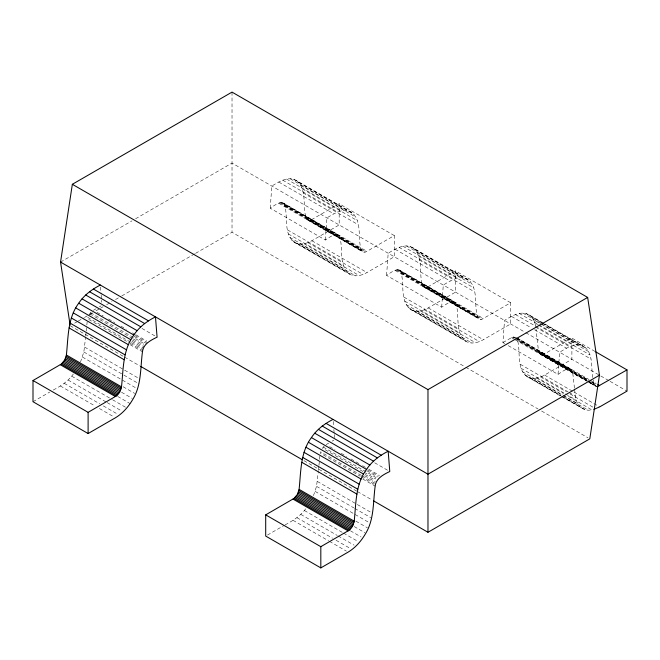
<?xml version="1.0" encoding="UTF-8"?>
<svg xmlns="http://www.w3.org/2000/svg" width="660" height="660" viewBox="0 0 660 660"><rect width="100%" height="100%" fill="white"/><g stroke="black" fill="none" stroke-linecap="round" stroke-linejoin="round"><path stroke-width="0.49" stroke-dasharray="3.3 2.47" d="M270.221 208.205L271.821 186.062C278.908 181.756 288.082 175.758 296.414 180.543L351.533 212.363C362.315 220.77 357.604 237.113 360.904 248.63C360.871 251.782 364.642 253.168 366.976 251.328L394.3 235.562L394.3 256.773L366.976 272.547C361.729 275.558 354.874 277.34 349.33 274.057L294.212 242.245C283.421 233.83 288.139 217.486 284.839 205.969C283.255 197.95 273.257 206.44 270.221 208.205L325.33 240.025C328.375 238.26 338.374 229.771 339.958 237.79C343.249 249.307 338.539 265.65 349.33 274.057M325.33 240.025L326.939 217.882C334.018 213.576 343.192 207.578 351.533 212.363M386.57 275.377L388.179 253.234C395.257 248.927 404.432 242.938 412.764 247.714L467.882 279.535C478.665 287.941 473.954 304.285 477.254 315.802C477.23 318.962 480.991 320.339 483.334 318.508L510.65 302.734L510.65 323.945L483.334 339.718C478.079 342.73 471.223 344.52 465.68 341.236L410.561 309.416C399.778 301.01 404.489 284.666 401.189 273.141C399.605 265.122 389.614 273.611 386.57 275.377L441.68 307.197C444.724 305.432 454.723 296.942 456.308 304.961C459.608 316.486 454.888 332.822 465.68 341.236M441.68 307.197L443.289 285.054C450.367 280.748 459.541 274.758 467.882 279.535M504.694 343.579L502.92 342.548L504.529 320.413C511.607 316.099 520.781 310.109 529.114 314.886L584.232 346.706C594.132 354.057 590.502 368.61 593.15 378.988M508.249 345.634L558.03 374.368L559.639 352.234C566.717 347.919 575.899 341.929 584.232 346.706M80.462 362.125L83.837 351.995L85.635 337.046M85.734 336.047L86.138 332.029M86.237 331.031L86.74 326.015M86.84 325.009L87.244 320.999M313.492 495.627L316.536 486.346L318.334 471.397M318.433 470.39L318.838 466.381M318.937 465.374L319.44 460.358M319.539 459.36L319.943 455.342M89.009 314.993L91.484 311.759M53.27 390.027C60.901 386.017 68.318 381.125 73.359 373.981M324.184 446.102L322.451 448.165L363.338 471.768M285.087 524.881C292.999 520.699 300.828 515.773 306.058 508.332M60.555 262.078L132 220.828M135.572 218.765L232.023 163.078L524.972 332.211M93.423 310.274L95.989 308.798M99.404 306.817L101.112 305.836M74.646 323.144L77.311 321.61M78.202 321.098L83.54 318.013M84.422 317.501L88.869 314.935M89.76 314.424L92.425 312.881M95.989 310.827L99.544 308.773M100.427 308.261L103.1 306.718M106.656 304.664L111.986 301.587M115.549 299.533L120.879 296.455M121.77 295.944L194.675 253.844M195.566 253.333L232.023 232.287L464.887 366.737M394.3 235.562L339.182 203.742L311.866 219.516C309.524 221.347 305.762 219.97 305.786 216.81C302.495 205.293 307.205 188.95 296.414 180.543M33 401.725L49.747 392.065M294.212 242.245C299.764 245.52 306.62 243.738 311.866 240.727L339.182 224.953L339.182 203.742M510.65 302.734L455.532 270.913L428.216 286.688C425.873 288.519 422.111 287.141 422.136 283.99C418.844 272.464 423.555 256.129 412.764 247.714M410.561 309.416C416.113 312.7 422.969 310.909 428.216 307.898L455.532 292.124L455.532 270.913M326.123 444.626L328.688 443.14M332.104 441.169L333.811 440.179M502.92 342.548L512.449 337.144L515.881 337.235M594.998 351.433L571.89 338.085L544.566 353.859C542.223 355.69 538.461 354.313 538.494 351.161L536.003 329.2M267.465 535.062L284.204 525.393M574.464 388.105L572.657 372.141L517.539 340.321C520.839 351.838 516.128 368.181 526.919 376.588C532.463 379.871 539.319 378.081 544.566 375.078L571.89 359.304L571.89 338.085M558.03 374.368C561.074 372.603 571.073 364.122 572.657 372.141M561.586 396.602L584.974 409.72L588.308 410.223L591.929 409.918L567.93 396.058M589.933 382.981L596.838 386.512L587.953 381.381M293.469 179.231L348.579 211.051M409.819 246.403L464.929 278.223M526.168 313.582L542.165 322.814M543.056 323.326L581.279 345.394M298.906 182.622L354.024 214.442M415.255 249.793L470.374 281.614M529.114 314.886L531.613 316.973L541.39 322.616M542.281 323.128L586.723 348.785M290.136 178.72L345.254 210.54M406.486 245.899L461.604 277.72M522.836 313.071L540.614 323.334M541.505 323.846L577.954 344.891M300.886 185.419L355.996 217.239M417.236 252.59L472.345 284.411M531.613 316.973L533.585 319.77L539.806 323.359M540.697 323.87L588.695 351.59M286.514 179.033L341.624 210.853M402.864 246.205L457.974 278.025M519.214 313.385L537.884 324.159M538.774 324.671L574.324 345.205M302.28 188.859L357.398 220.679M418.63 256.03L473.748 287.851M533.585 319.77L534.988 323.21L537.653 324.745M538.543 325.264L590.098 355.03M282.686 180.155L337.804 211.975M399.036 247.327L454.154 279.147M515.386 314.507L570.504 346.327M303.072 192.86L358.19 224.672M419.422 260.032L474.54 291.852M535.78 327.203L590.89 359.024M278.759 182.053L333.877 213.873M395.117 249.233L450.227 281.053M511.467 316.404L531.019 327.698M534.575 329.744L566.577 348.224M525.863 332.731L609.221 380.853M610.112 381.373L627 391.124M282.439 202.562L366.976 251.328M398.788 269.734L483.334 318.508M516.764 337.755L589.017 379.525M589.9 380.036L596.129 383.625M283.8 203.412L338.91 235.232M400.15 270.584L455.26 302.404M517.39 338.275L571.61 369.575M281.605 202.438L339.405 235.925M397.955 269.61L455.755 303.105M516.087 337.813L572.105 370.276M305.786 216.81L360.904 248.63M422.136 283.99L477.254 315.802M538.494 351.161L588.266 379.904M591.822 381.95L593.604 382.981L595.27 386.059M280.698 202.513L335.816 234.333M397.048 269.684L452.166 301.504M513.397 336.864L515.179 337.887M516.07 338.399L568.516 368.684M310.885 219.986L365.995 251.806M427.234 287.158L482.353 318.978M543.584 354.337L588.035 379.995M591.591 382.049L596.029 384.615M284.641 204.971L339.76 236.791M400.991 272.143L456.109 303.963M517.341 339.322L572.459 371.135M305.984 217.808L361.102 249.628M422.342 284.988L477.452 316.808M538.692 352.159L587.582 380.383M588.472 380.902L593.802 383.98M279.741 202.793L365.046 252.087M396.091 269.965L481.396 319.258M512.449 337.144L514.222 338.167M515.113 338.679L587.078 380.275M587.969 380.787L596.855 385.918M284.839 205.969L339.958 237.79M401.189 273.141L456.308 304.961M306.339 218.674L361.449 250.495M422.689 285.846L477.799 317.666M539.038 353.017L587.037 380.737M587.928 381.249L594.148 384.838M309.02 220.341L364.138 252.161M425.378 287.521L480.488 319.341M541.728 354.692L587.062 380.87M278.759 203.272L363.305 252.037M395.117 270.443L479.655 319.209M511.467 337.615L514.132 339.158M515.023 339.669L587.119 381.257M588.002 381.769L596.005 386.389M307.453 219.887L362.571 251.708M423.803 287.067L478.921 318.887M540.152 354.238L586.377 380.927M311.866 240.727L366.976 272.547M428.216 307.898L483.334 339.718M544.566 375.078L573.012 391.495M573.903 392.007L599.684 406.89M287.554 229.927L342.672 261.748M403.903 297.099L459.022 328.919M520.253 364.27L568.26 391.99M569.151 392.502L575.371 396.091C575.957 400.834 577.896 405.702 582.029 408.408M307.939 242.624L363.058 274.445M424.289 309.804L479.407 341.624M540.639 376.975L566.42 391.858M569.976 393.913L593.092 407.253M288.346 233.921L343.464 265.741M404.695 301.092L459.814 332.912M521.045 368.272L564.605 393.418M565.496 393.929L576.163 400.092M304.12 243.746L359.23 275.566M420.469 310.918L475.579 342.738M536.819 378.097L563.483 393.492M289.748 237.361L344.858 269.181M406.098 304.54L461.208 336.361M522.448 371.712L562.452 394.804M563.343 395.323L577.566 403.532M300.49 244.06L355.608 275.88M416.848 311.231L471.958 343.051M533.197 378.403L562.526 395.34M563.417 395.86L588.308 410.223M291.72 240.157L346.83 271.978M408.07 307.337L463.188 339.158M524.419 374.509L560.868 395.554M564.424 397.6L579.538 406.329M297.165 243.548L352.275 275.368M413.515 310.728L468.625 342.548M529.864 377.899L560.975 395.86M561.866 396.379L584.974 409.72M526.919 376.588L560.695 396.091M465.779 367.249L538.048 408.977M541.621 411.031L588.019 437.819M141.966 328.433L157.08 337.161M374.674 462.784L388.006 470.481M96.979 312.328L103.199 315.917M108.537 319.003L114.757 322.591M120.978 326.18L126.316 329.266M132.536 332.854L135.201 334.397M136.092 334.909L146.759 341.072M329.678 446.68L335.016 449.757M341.236 453.346L346.566 456.423M351.013 458.997L359.015 463.609M362.571 465.663L367.9 468.74M368.791 469.26L379.459 475.414M135.11 335.569L147.551 342.754M367.81 469.912L378.477 476.074M134.153 336.394L146.602 343.579M366.853 470.737L377.52 476.899M90.577 312.724L145.695 344.545M323.276 447.076L376.612 477.865M89.743 313.813L132.412 338.448M133.304 338.959L143.971 345.122M364.229 472.279L375.787 478.954M132.569 340.139L144.119 346.813M365.269 474.49L375.045 480.133M131.942 341.377L143.5 348.051M364.642 475.728L375.309 481.882M130.564 342.136L87.895 317.501L87.541 318.763L129.319 342.887M131.447 342.647L143.005 349.322M361.482 475.456L320.595 451.853L320.24 453.115L360.245 476.207M362.373 475.967L374.822 483.153M130.21 343.398L142.659 350.584M361.135 476.718L374.467 484.423M130.012 344.627L142.461 351.813M362.711 478.978L375.161 486.164M70.199 325.718L123.733 356.623M124.624 357.134L139.796 365.896M303.963 460.672L356.598 491.065M357.497 491.584L371.77 499.826M84.628 347.086L123.742 369.666M124.633 370.177L139.747 378.898M317.328 481.429L356.441 504.009M357.332 504.529L372.446 513.249M83.837 351.995L122.95 374.575M123.841 375.086L138.955 383.815M316.536 486.346L353.875 507.895M354.766 508.414L370.763 517.646M82.434 357.052L135.77 387.849M315.142 491.403L368.478 522.192M123.131 386.76L134.689 393.434M355.831 521.111L367.389 527.785M121.531 392.238L132.198 398.392M354.23 526.581L364.897 532.744M117.686 396.437L130.136 403.623M350.394 530.788L361.061 536.943M71.692 376.159L111.697 399.25M112.579 399.762L126.802 407.971M304.392 510.502L342.614 532.57M343.505 533.082L357.728 541.299M68.071 380.028L106.293 402.097M107.184 402.608L121.407 410.825M300.77 514.379L337.219 535.417M338.101 535.928L354.106 545.168M64.243 383.32L99.8 403.854M103.356 405.908L117.579 414.117M296.942 517.671L332.5 538.197M336.055 540.251L350.278 548.468M60.316 385.951L94.99 405.974M99.429 408.54L113.652 416.749M293.024 520.303L328.573 540.837M329.464 541.348L346.351 551.1M534.988 323.21L535.582 326.205M593.266 379.987L593.604 382.981M574.58 389.103L575.371 396.091M333.226 421.435L333.548 425.494M333.869 429.544L334.191 433.603M334.265 434.618L334.504 437.662M100.518 287.084L101.087 294.187M101.162 295.201L101.483 299.252M101.566 300.267L101.731 302.296M232.023 92.103L232.023 232.287"/><path stroke-width="0.99" d="M587.656 297.429L427.977 389.614L427.977 532.273L589.801 438.851L599.445 375.21L587.656 297.429L232.023 92.103L72.344 184.297L60.555 262.078L70.051 324.703M33 380.515L88.11 412.335L116.416 395.901L119.848 391.842L121.506 386.842C123.387 369.311 122.702 349.907 133.832 335.033C139.153 327.022 146.965 321.164 155.471 316.874L157.08 337.161C150.942 340.114 143.162 344.083 142.461 351.813C140.308 367.57 141.595 384.739 133.089 398.904C128.741 406.428 122.933 413.267 115.434 417.772L88.11 433.546L33 401.725L33 380.515L61.297 364.081L64.729 360.022L66.396 355.022C68.277 337.491 67.584 318.087 78.721 303.212C84.043 295.201 91.855 289.344 100.361 285.054M265.7 514.866L320.818 546.686L349.115 530.252L352.547 526.193L354.214 521.194C356.087 503.654 355.402 484.25 366.531 469.384C371.852 461.373 379.665 455.507 388.179 451.226L389.779 471.512C383.641 474.466 375.862 478.434 375.161 486.164C373.007 501.922 374.294 519.082 365.788 533.255C361.449 540.771 355.633 547.618 348.133 552.123L320.818 567.897L265.7 536.077L265.7 514.866L293.997 498.432L297.429 494.373L299.096 489.373C300.976 471.842 300.284 452.438 311.421 437.563C316.742 429.553 324.555 423.687 333.061 419.405M599.445 375.21L427.977 474.202L60.555 262.078M597.745 386.438L627 369.905L627 391.124L599.684 406.89L593.843 409.357M595.889 351.945L627 369.905M597.902 384.656L599.684 385.679M72.344 184.297L427.977 389.614M93.423 289.063L148.533 320.884M326.123 423.406L381.241 455.227M89.496 291.695L144.614 323.515M322.195 426.038L377.314 457.858M85.676 294.987L140.786 326.807M318.376 429.338L373.486 461.159M82.046 298.864L137.164 330.685M314.754 433.207L369.864 465.028M78.721 303.212L133.832 335.033M311.421 437.563L366.531 469.384M75.768 307.931L130.886 339.751M308.467 442.274L363.586 474.094M73.276 312.889L128.386 344.71M305.976 447.241L361.094 479.061M71.305 317.963L126.415 349.784M304.004 452.314L359.114 484.135M69.902 323.021L125.02 354.841M302.602 457.372L357.72 489.192M140.687 366.407L302.173 459.649M373.552 500.858L427.977 532.273M69.11 327.938L124.22 359.758M301.81 462.281L356.928 494.101M66.396 355.022L121.506 386.842M299.096 489.373L354.214 521.194M66.198 356.251L121.308 388.072M298.897 490.603L354.016 522.423M65.851 357.514L120.962 389.334M298.551 491.865L353.661 523.685M65.356 358.784L120.466 390.604M298.056 493.135L353.166 524.956M64.729 360.022L119.848 391.842M297.429 494.373L352.547 526.193M63.995 361.201L119.105 393.022M296.695 495.553L351.805 527.373M63.162 362.29L118.272 394.111M295.861 496.642L350.98 528.462M62.254 363.264L117.373 395.076M294.954 497.607L350.072 529.427M61.297 364.081L116.416 395.901M293.997 498.432L349.115 530.252M60.316 364.741L115.434 396.561M293.024 499.092L348.133 530.912M320.818 546.686L320.818 567.897M88.11 412.335L88.11 433.546"/></g></svg>
